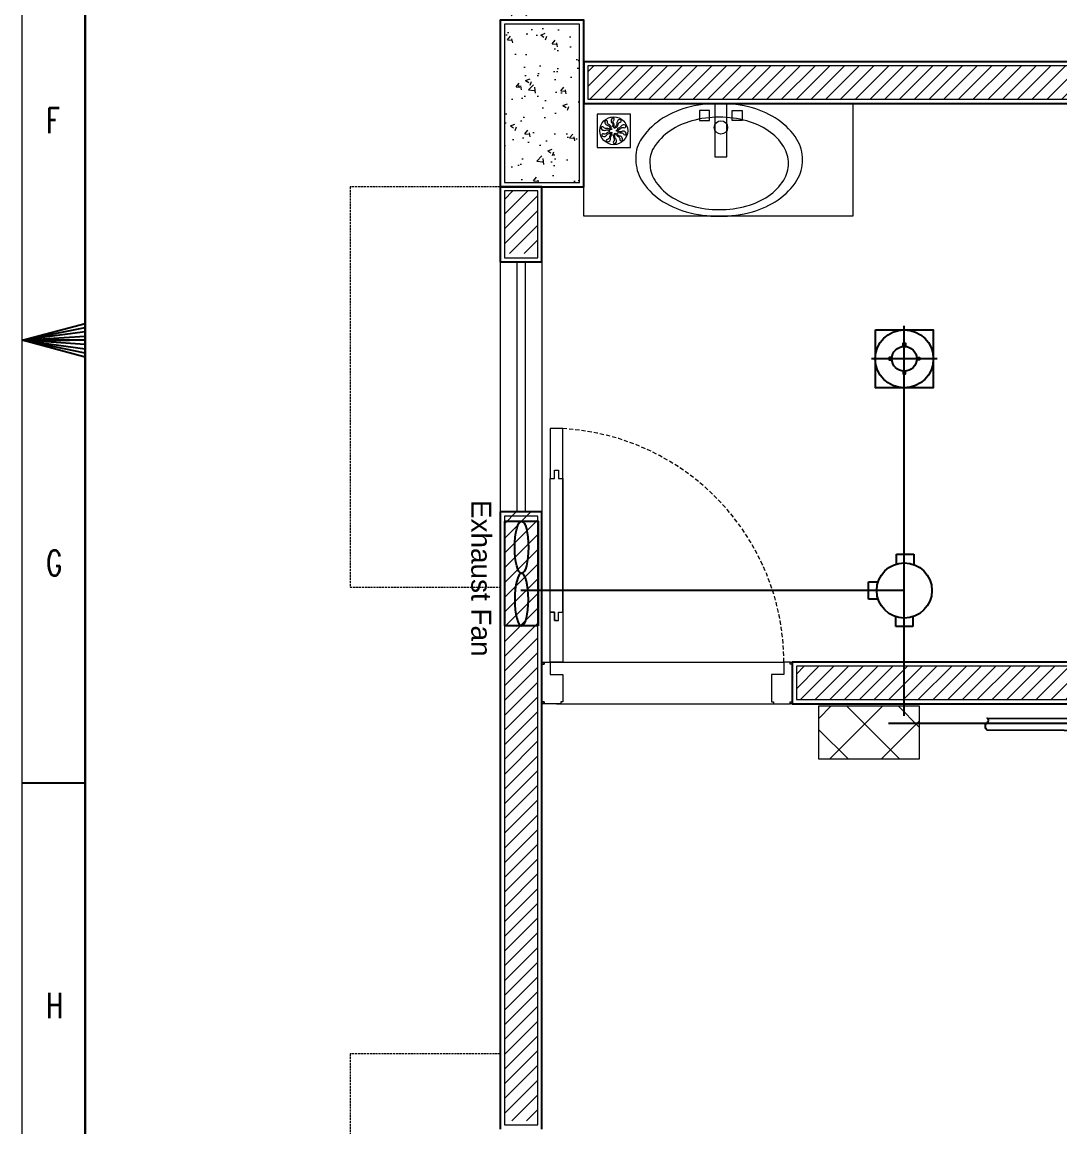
# Model space of a CAD drawing. Header units: inches. Extents: x 255 to 1155, y -3 to 634.
# Drawn here: x 254.6 to 379, y 220.9 to 353.4 of the extents above; entities that cross this region are included whole.
import ezdxf

# ---------------------------------------------------------------- set-up
doc = ezdxf.new("R2010")
doc.units = ezdxf.units.IN
doc.header["$MEASUREMENT"] = 0
doc.linetypes.add('DASH', pattern=[0.35, 0.25, -0.1])
doc.linetypes.add('DASHED', pattern=[0.75, 0.5, -0.25])
doc.layers.get('Defpoints').update_dxf_attribs({"lineweight": 0})
for name, color, linetype in [('Cables', 7, 'Continuous'), ('COLLUM', 1, 'Continuous'), ('Exhaust Fans', 7, 'Continuous'), ('Lights', 7, 'Continuous'), ('Plant Layout', 7, 'Continuous'), ('wall 05', 252, 'Continuous')]:
    doc.layers.add(name, color=color, linetype=linetype)
for name, color, linetype, lineweight in [('DOOR', 115, 'Continuous', 15), ('Glass', 5, 'Continuous', 9), ('HACTH', 8, 'Continuous', 9), ('I-WC----EXST', 7, 'Continuous', 15), ('I-WC----N', 7, 'Continuous', 15), ('Plaster Line', 252, 'Continuous', 15), ('Sunshed', 5, 'Continuous', 15), ('Switchboard', 30, 'Continuous', 13), ('WINDOW', 140, 'Continuous', 9)]:
    doc.layers.add(name, color=color, linetype=linetype, lineweight=lineweight)
doc.styles.get("Standard").update_dxf_attribs({"font": 'arial.ttf'})
doc.styles.add('TEG BORDER', font='txt_qlt.shx', dxfattribs={"width": 0.7, "bigfont": 'hztxt.shx'})
pattern_1 = [(45, (-410151.2946, -241873.7291), (-0.8838834765, 0.8838834765), [])]

# ---------------------------------------------------------------- blocks, each defined once
blk = doc.blocks.new('252 BORDER A2')
at = {"linetype": 'Continuous'}
blk.add_line((5, 415), (5, 5), dxfattribs=at)
for p, q in [((5, 210), (0, 210)), ((1.25, 210), (3.75, 210)), ((0, 175), (5, 175))]:
    blk.add_line(p, q)
at = {"color": 5, "lineweight": 15}
blk.add_lwpolyline([(0, 420), (594, 420), (594, 0), (0, 0)], close=True, dxfattribs=at)
blk.add_lwpolyline([(5, 415), (589, 415), (589, 5), (5, 5)], close=True)
blk.add_lwpolyline([(0, 210), (5, 211.34), (5, 208.66), (0, 210), (5, 211.005), (5, 210.67), (0, 210), (5, 210.335), (5, 209.665), (0, 210), (5, 209.33), (5, 208.995), (0, 210)])
at = {"char_height": 2, "width": 2, "attachment_point": 1, "style": 'TEG BORDER'}
for s, insert in [('F', (1.91, 228.389)), ('G', (1.91, 193.389)), ('H', (1.91, 158.389))]:
    blk.add_mtext(s, dxfattribs=dict(at, insert=insert))
blk = doc.blocks.new('floor drain 01')
at = {"color": 0}
blk.add_lwpolyline([(-10, -10), (90, -10), (90, 90), (-10, 90)], close=True, dxfattribs=at)
for points in [[(13.6, 67.5, 0.191053), (14.8, 61, 0.194336), (21.9, 55.7, -0.272606), (28.5, 49.9, 1.040732), (32.5, 51, 0.091346), (31.8, 52.6, 0.160783), (25.3, 58.6, -0.323658), (21.5, 66.6, 0.91079)], [(34.8, 77.8, 0.191053), (32, 71.8, 0.194336), (34.6, 63.4, -0.272606), (36.5, 54.8, 1.040732), (40.4, 53.4, 0.091346), (40.8, 55, 0.160783), (39.1, 63.7, -0.323658), (40.7, 72.4, 0.91079)], [(58, 73.6, 0.191053), (52.2, 70.5, 0.194336), (49.4, 62.1, -0.272606), (45.9, 54, 1.040732), (48.2, 50.6, 0.091346), (49.4, 51.6, 0.160783), (53.2, 59.7, -0.323658), (59.6, 65.8, 0.91079)], [(2.5, 46.7, 0.191053), (7.2, 42.2, 0.194336), (16.1, 42.1, -0.272606), (24.9, 41.2, 1.040732), (27.4, 44.5, 0.091346), (26, 45.4, 0.160783), (17.2, 46.5, -0.323658), (9.4, 50.7, 0.91079)], [(5.7, 23.4, 0.191053), (12.2, 22.5, 0.194336), (19.4, 27.7, -0.272606), (27, 32.1, 1.040732), (27.2, 36.2, 0.091346), (25.5, 36.1, 0.160783), (17.7, 31.8, -0.323658), (9, 30.7, 0.91079)], [(74.3, 56.6, 0.191053), (67.8, 57.5, 0.194336), (60.6, 52.3, -0.272606), (53, 47.9, 1.040732), (52.8, 43.8, 0.091346), (54.5, 43.9, 0.160783), (62.3, 48.2, -0.323658), (71, 49.3, 0.91079)], [(77.5, 33.3, 0.191053), (72.8, 37.8, 0.194336), (63.9, 37.9, -0.272606), (55.1, 38.8, 1.040732), (52.6, 35.5, 0.091346), (54, 34.6, 0.160783), (62.8, 33.5, -0.323658), (70.6, 29.3, 0.91079)], [(22, 6.4, 0.191053), (27.8, 9.5, 0.194336), (30.6, 17.9, -0.272606), (34.1, 26, 1.040732), (31.8, 29.4, 0.091346), (30.6, 28.4, 0.160783), (26.8, 20.3, -0.323658), (20.4, 14.2, 0.91079)], [(45.2, 2.2, 0.191053), (48, 8.2, 0.194336), (45.4, 16.6, -0.272606), (43.5, 25.2, 1.040732), (39.6, 26.6, 0.091346), (39.2, 25, 0.160783), (40.9, 16.3, -0.323658), (39.3, 7.6, 0.91079)], [(66.4, 12.5, 0.191053), (65.2, 19, 0.194336), (58.1, 24.3, -0.272606), (51.5, 30.1, 1.040732), (47.5, 29, 0.091346), (48.2, 27.4, 0.160783), (54.7, 21.4, -0.323658), (58.5, 13.4, 0.91079)]]:
    blk.add_lwpolyline(points, format="xyb", close=True, dxfattribs=at)
for centre, radius in [((40, 40), 41.7), ((31.9, 45.2), 1.83), ((32.5, 33.9), 1.83), ((42.5, 49.3), 1.83), ((49.6, 40.5), 1.83), ((43.5, 31), 1.83)]:
    blk.add_circle(centre, radius, dxfattribs=at)
blk = doc.blocks.new('HANDWASH-02-PLAN')
at = {"layer": 'I-WC----N', "color": 2}
for points in [[(5.1, 0, 0.068513), (104.4, 13.6, 0.080648), (181.8, 49.6, 0.107051), (241.7, 112.3, 0.160603), (255.1, 169.3, 0.138041), (237.9, 230.4, 0.107051), (181.8, 289.1, 0.080648), (104.4, 325, 0.068513), (5.1, 338.7, 0.068513), (-94.2, 325, 0.080648), (-171.6, 289.1, 0.107051), (-227.7, 230.4, 0.138041), (-244.8, 169.3, 0.138041), (-227.7, 108.3, 0.107051), (-171.6, 49.6, 0.080648), (-94.2, 13.6, 0.068513)], [(5.1, 41.5, 0.067522), (87.7, 52.7, 0.079863), (151.9, 82.1, 0.107115), (201.7, 133.5, 0.162551), (212.8, 180.1, 0.139778), (198.6, 229.9, 0.107115), (151.9, 278.1, 0.079863), (87.7, 307.5, 0.067522), (5.1, 318.7, 0.067522), (-77.5, 307.5, 0.079863), (-141.7, 278.1, 0.107115), (-188.3, 229.9, 0.139778), (-202.5, 180.1, 0.139778), (-188.3, 130.3, 0.107115), (-141.7, 82.1, 0.079863), (-77.5, 52.7, 0.067522)]]:
    blk.add_lwpolyline(points, format="xyb", close=True, dxfattribs=at)
blk.add_circle((0, 72.3), 20, dxfattribs=at)
blk = doc.blocks.new('A$C01EB0BB3')
at = {"layer": 'I-WC----N', "color": 250, "ltscale": 0.5}
for points in [[(9.08, 6.42), (9.08, 0), (10.51, 0), (10.51, 6.42)], [(8.43, 2.06), (8.43, 0.85), (7.23, 0.85), (7.23, 2.06)], [(11.15, 2.06), (11.15, 0.85), (12.36, 0.85), (12.36, 2.06)]]:
    blk.add_lwpolyline(points, close=True, dxfattribs=at)
at = {"layer": 'I-WC----N', "color": 2, "xscale": 0.03999999999359716, "yscale": 0.03999999999359716, "zscale": 0.03999999999359716}
blk.add_blockref('HANDWASH-02-PLAN', (9.79, 0), dxfattribs=at)
blk = doc.blocks.new('A$C4F64215B')
at = {"layer": 'Defpoints'}
for points in [[(0, 5), (0.25, 5), (0.25, 4.75), (0, 4.75)], [(29.75, 5), (30, 5), (30, 4.75), (29.75, 4.75)], [(0, 0.25), (0.25, 0.25), (0.25, 0), (0, 0)], [(29.75, 0.25), (30, 0.25), (30, 0), (29.75, 0)]]:
    blk.add_lwpolyline(points, close=True, dxfattribs=at)
at = {"layer": 'DOOR'}
for points in [[(1.75, 10), (2, 10), (2, 11), (2.5, 11), (2.5, 5), (1, 5), (1, 11), (1.5, 11), (1.5, 10), (1.75, 10), (1.5, 10), (1.5, 11), (1, 11), (1, 27), (1.5, 27), (1.5, 28), (2, 28), (2, 27), (2.5, 27), (2.5, 11), (2.5, 33), (1, 33), (1, 27)], [(1, 5), (1, 3.5), (2.5, 3.5), (2.5, 0.25), (2.25, 0.25), (2.25, 0), (0.25, 0), (0.25, 0.25), (0, 0.25), (0, 4.75), (0.25, 4.75), (0.25, 5), (1, 5)], [(29, 5), (29, 3.5), (27.5, 3.5), (27.5, 0.25), (27.75, 0.25), (27.75, 0), (29.75, 0), (29.75, 0.25), (30, 0.25), (30, 4.75), (29.75, 4.75), (29.75, 5), (29, 5)]]:
    blk.add_lwpolyline(points, dxfattribs=at)
at = {"layer": 'DOOR', "linetype": 'DASHED', "lineweight": 0}
blk.add_arc((0.93, 4.97), 28.07, 0.0597, 86.7872, dxfattribs=at)
at = {"layer": 'HACTH', "lineweight": 0, "ltscale": 10}
for p, q in [((1.5, 5), (29, 5)), ((2.25, 0), (27.75, 0))]:
    blk.add_line(p, q, dxfattribs=at)

msp = doc.modelspace()

# ---------------------------------------------------------------- hatches: boundary and pattern name
at = {"layer": 'HACTH'}
h = msp.add_hatch(dxfattribs=at)
h.set_pattern_fill('ANSI31', color=256, scale=10, style=0)
h.set_pattern_definition(pattern_1)
h.paths.add_polyline_path([(497.39, 354.15), (501.39, 354.15), (501.39, 484.65), (497.39, 484.65)])
h.paths.add_polyline_path([(322.39, 348.15), (322.39, 344.15), (413.39, 344.15), (413.39, 276.15), (347.39, 276.15), (347.39, 272.15), (417.39, 272.15), (417.39, 344.15), (491.39, 344.15), (491.39, 348.15)])
h.paths.add_polyline_path([(312.39, 354.15), (316.39, 354.15), (316.39, 408.15), (312.39, 408.15)])
h = msp.add_hatch(dxfattribs=at)
h.set_pattern_fill('AR-CONC', color=256, scale=0.75, style=0)
h.set_pattern_definition([(50, (-410151.2946, -241873.729), (5.37945137, -0.470641012), [0.5625, -6.1875]), (355, (-410151.2946, -241873.729), (-1.040635, 5.641441), [0.45, -4.95]), (100.4514, (-410150.8463, -241873.7683), (4.338820363, 5.170796565), [0.478051425, -5.25856584]), (46.1842, (-410151.2946, -241872.229), (8.004307865, -1.24139261), [0.84375, -9.28125]), (96.6356, (-410150.6275, -241872.3326), (7.00997029, 7.30588403), [0.71707716, -7.8878475]), (351.1842, (-410151.2946, -241872.229), (7.00996459, 7.3058895), [0.675, -7.425]), (21, (-410150.5446, -241872.604), (4.47680289, -3.01964168), [0.5625, -6.1875]), (326, (-410150.5446, -241872.604), (1.82486499, 5.43862534), [0.45, -4.95]), (71.4514, (-410150.1715, -241872.856), (6.301669714, 2.418978725), [0.478051425, -5.25856584]), (37.5, (-410151.2946, -241873.7291), (0.091198915, 2.496703904), [0, -4.89, 0, -5.025, 0, -4.96875]), (7.5, (-410151.2946, -241873.729), (1.973021531, 2.958087839), [0, -2.865, 0, -4.7775, 0, -1.89375]), (327.5, (-410152.967, -241873.7291), (4.003668271, -0.169161538), [0, -1.875, 0, -5.85, 0, -7.7625]), (317.5, (-410153.717, -241873.729), (4.37389627, 0.750787367), [0, -2.4375, 0, -3.885, 0, -5.5125])])
h.paths.add_polyline_path([(321.39, 353.15), (312.39, 353.15), (312.39, 334.15), (321.39, 334.15)])
h = msp.add_hatch(dxfattribs=at)
h.set_pattern_fill('ANSI31', color=256, scale=10, style=0)
h.set_pattern_definition(pattern_1)
h.paths.add_polyline_path([(316.39, 333.15), (312.39, 333.15), (312.39, 325.65), (316.39, 325.65)])
h = msp.add_hatch(dxfattribs=at)
h.set_pattern_fill('ANSI31', color=256, scale=10, style=0)
h.set_pattern_definition(pattern_1)
h.paths.add_polyline_path([(312.39, 221.65), (316.39, 221.65), (316.39, 294.65), (312.39, 294.65)])
h.paths.add_polyline_path([(312.39, 106.15), (316.39, 106.15), (316.39, 148.65), (312.39, 148.65)])
h.paths.add_polyline_path([(324.39, 98.15), (324.39, 94.15), (370.39, 94.15), (370.39, 98.15)])
h.paths.add_polyline_path([(443.39, 98.15), (443.39, 94.15), (487.39, 94.15), (487.39, 98.15)])
h.paths.add_polyline_path([(502.39, 98.15), (502.39, 94.15), (543.39, 94.15), (543.39, 98.15)])
h.paths.add_polyline_path([(497.39, 108.15), (501.39, 108.15), (501.39, 166.65), (497.39, 166.65)])
h.paths.add_polyline_path([(497.39, 239.65), (501.39, 239.65), (501.39, 288.15), (497.39, 288.15)])
at = {"layer": 'Switchboard'}
h = msp.add_hatch(dxfattribs=at)
h.set_pattern_fill('ANSI37', color=256, scale=35, angle=180)
h.set_pattern_definition([(225, (624.7293, 717.7793), (3.093592, -3.093592), []), (315, (624.7293, 717.7793), (3.093592, 3.093592), [])])
h.paths.add_polyline_path([(350.07, 271.39), (350.07, 264.99), (362.13, 264.99), (362.13, 271.39)])

# ---------------------------------------------------------------- linework, layer by layer
for p, q in [((359.4, 288.41), (359.4, 289.58)), ((359.4, 289.58), (361.47, 289.58)), ((361.47, 289.58), (361.47, 288.35)), ((356.03, 284.2), (356.03, 286.27)), ((356.03, 286.27), (357.2, 286.27)), ((357.2, 284.2), (356.03, 284.2)), ((359.3, 280.93), (359.3, 282.1)), ((361.37, 280.93), (359.3, 280.93)), ((361.37, 282.1), (361.37, 280.93))]:
    msp.add_line(p, q)
at = {"color": 1}
msp.add_line((491.56, 269.28), (358.43, 269.28), dxfattribs=at)
for points in [[(360.18, 314.54), (360.18, 314.88), (360.48, 314.88), (360.48, 314.54)], [(358.84, 313.19), (358.5, 313.19), (358.51, 312.89), (358.84, 312.89)], [(361.81, 313.19), (362.15, 313.19), (362.15, 312.89), (361.81, 312.89)], [(360.18, 311.57), (360.18, 311.23), (360.48, 311.23), (360.48, 311.57)]]:
    msp.add_lwpolyline(points)
msp.add_lwpolyline([(416.27, 269.89, -0.56347), (416.27, 269.39, 0.367924), (416.35, 268.28), (370.27, 268.49, -0.456322), (370.27, 269.39, 0.605884), (370.27, 269.91)], format="xyb", close=True)
for centre, radius in [((360.33, 313.02), 1.49), ((360.33, 313.02), 1.49), ((360.33, 285.24), 3.31)]:
    msp.add_circle(centre, radius)
at = {"layer": 'Cables', "color": 3}
for p, q in [((360.33, 285.24), (360.33, 313.02)), ((360.33, 285.24), (314.37, 285.24)), ((360.33, 270.19), (360.33, 285.24))]:
    msp.add_line(p, q, dxfattribs=at)
at = {"layer": 'COLLUM'}
msp.add_lwpolyline([(311.89, 333.65), (321.89, 333.65), (321.89, 353.65), (311.89, 353.65)], close=True, dxfattribs=at)
at = {"layer": 'Exhaust Fans'}
msp.add_lwpolyline([(316.44, 281), (312.44, 281), (312.44, 293.55), (316.44, 293.55)], close=True, dxfattribs=at)
msp.add_ellipse((314.44, 290.41), major_axis=(0, -3.14), ratio=0.260631, dxfattribs=at)
at = {"layer": 'Exhaust Fans', "extrusion": (0, 0, -1)}
msp.add_ellipse((314.44, 284.14), major_axis=(0, 3.14), ratio=0.260631, dxfattribs=at)
at = {"layer": 'Glass', "ltscale": 10}
for points in [[(313.89, 324.65), (313.89, 294.65)], [(314.89, 324.65), (314.89, 294.65)]]:
    msp.add_lwpolyline(points, dxfattribs=at)
at = {"layer": 'I-WC----EXST'}
msp.add_lwpolyline([(354.14, 330.11), (321.89, 330.11), (321.89, 343.65), (354.14, 343.65)], close=True, dxfattribs=at)
at = {"layer": 'Lights', "color": 40}
for p, q in [((360.33, 309.08), (360.33, 316.96)), ((364.27, 313.02), (356.39, 313.02))]:
    msp.add_line(p, q, dxfattribs=at)
at = {"layer": 'Lights'}
msp.add_lwpolyline([(356.86, 316.5), (363.81, 316.5), (363.81, 309.54), (356.86, 309.54)], close=True, dxfattribs=at)
msp.add_circle((360.33, 313.02), 3.48, dxfattribs=at)
at = {"layer": 'Plant Layout', "lineweight": 13}
for p, q in [((317.89, 276.65), (345.89, 276.65)), ((317.89, 276.65), (345.89, 276.65)), ((318.64, 271.65), (345.14, 271.65)), ((318.64, 271.65), (345.14, 271.65))]:
    msp.add_line(p, q, dxfattribs=at)
at = {"layer": 'Plaster Line'}
for p, q in [((316.39, 294.15), (312.39, 294.15)), ((312.39, 294.15), (312.39, 221.15)), ((316.39, 221.15), (316.39, 294.15)), ((312.39, 221.15), (316.39, 221.15))]:
    msp.add_line(p, q, dxfattribs=at)
for points in [[(312.39, 334.15), (321.39, 334.15), (321.39, 353.15), (312.39, 353.15)], [(491.39, 348.15), (322.39, 348.15), (322.39, 344.15), (413.39, 344.15), (413.39, 276.15), (347.39, 276.15), (347.39, 272.15), (417.39, 272.15), (417.39, 344.15), (491.39, 344.15)], [(316.39, 333.15), (312.39, 333.15), (312.39, 325.15), (316.39, 325.15)]]:
    msp.add_lwpolyline(points, close=True, dxfattribs=at)
at = {"layer": 'Sunshed', "linetype": 'DASH'}
for points in [[(311.89, 324.65), (311.89, 333.65), (293.89, 333.65), (293.89, 285.65), (293.89, 285.65), (311.89, 285.65), (311.89, 294.65)], [(311.89, 220.65), (311.89, 229.65), (293.89, 229.65), (293.89, 140.15), (293.89, 140.15), (311.89, 140.15), (311.89, 148.65)]]:
    msp.add_lwpolyline(points, dxfattribs=at)
at = {"layer": 'Switchboard'}
msp.add_lwpolyline([(362.13, 264.99), (350.07, 264.99), (350.07, 271.39), (362.13, 271.39)], close=True, dxfattribs=at)
at = {"layer": 'wall 05'}
for p, q in [((316.89, 294.65), (311.89, 294.65)), ((311.89, 294.65), (311.89, 220.65)), ((316.89, 220.65), (316.89, 294.65))]:
    msp.add_line(p, q, dxfattribs=at)
for points in [[(491.89, 348.65), (321.89, 348.65), (321.89, 343.65), (412.89, 343.65), (412.89, 276.65), (346.89, 276.65), (346.89, 271.65), (417.89, 271.65), (417.89, 343.65), (491.89, 343.65)], [(316.89, 333.65), (311.89, 333.65), (311.89, 324.65), (316.89, 324.65)]]:
    msp.add_lwpolyline(points, close=True, dxfattribs=at)
at = {"layer": 'WINDOW', "linetype": 'Continuous', "ltscale": 10}
for points in [[(311.89, 324.65), (311.89, 294.65)], [(316.89, 324.65), (316.89, 294.65)]]:
    msp.add_lwpolyline(points, dxfattribs=at)

# ---------------------------------------------------------------- block references
at = {"xscale": 1.5163271442, "yscale": 1.5163271442, "zscale": 1.5163271442}
msp.add_blockref('252 BORDER A2', (254.56, -3.19), dxfattribs=at)
at = {"layer": 'DOOR', "lineweight": 0}
msp.add_blockref('A$C4F64215B', (316.89, 271.65), dxfattribs=at)
at = {"layer": 'I-WC----EXST', "rotation": 180}
msp.add_blockref('A$C01EB0BB3', (348.14, 343.66), dxfattribs=at)
at = {"layer": 'I-WC----N', "xscale": 0.0400000000372529, "yscale": 0.0400000000372529, "zscale": 0.0400000000372529}
msp.add_blockref('floor drain 01', (323.9, 338.77), dxfattribs=at)

# ---------------------------------------------------------------- texts
msp.add_text('Exhaust Fan', height=2.3967, rotation=270).set_placement((308.42, 296.1))

doc.saveas('drawing.dxf')
